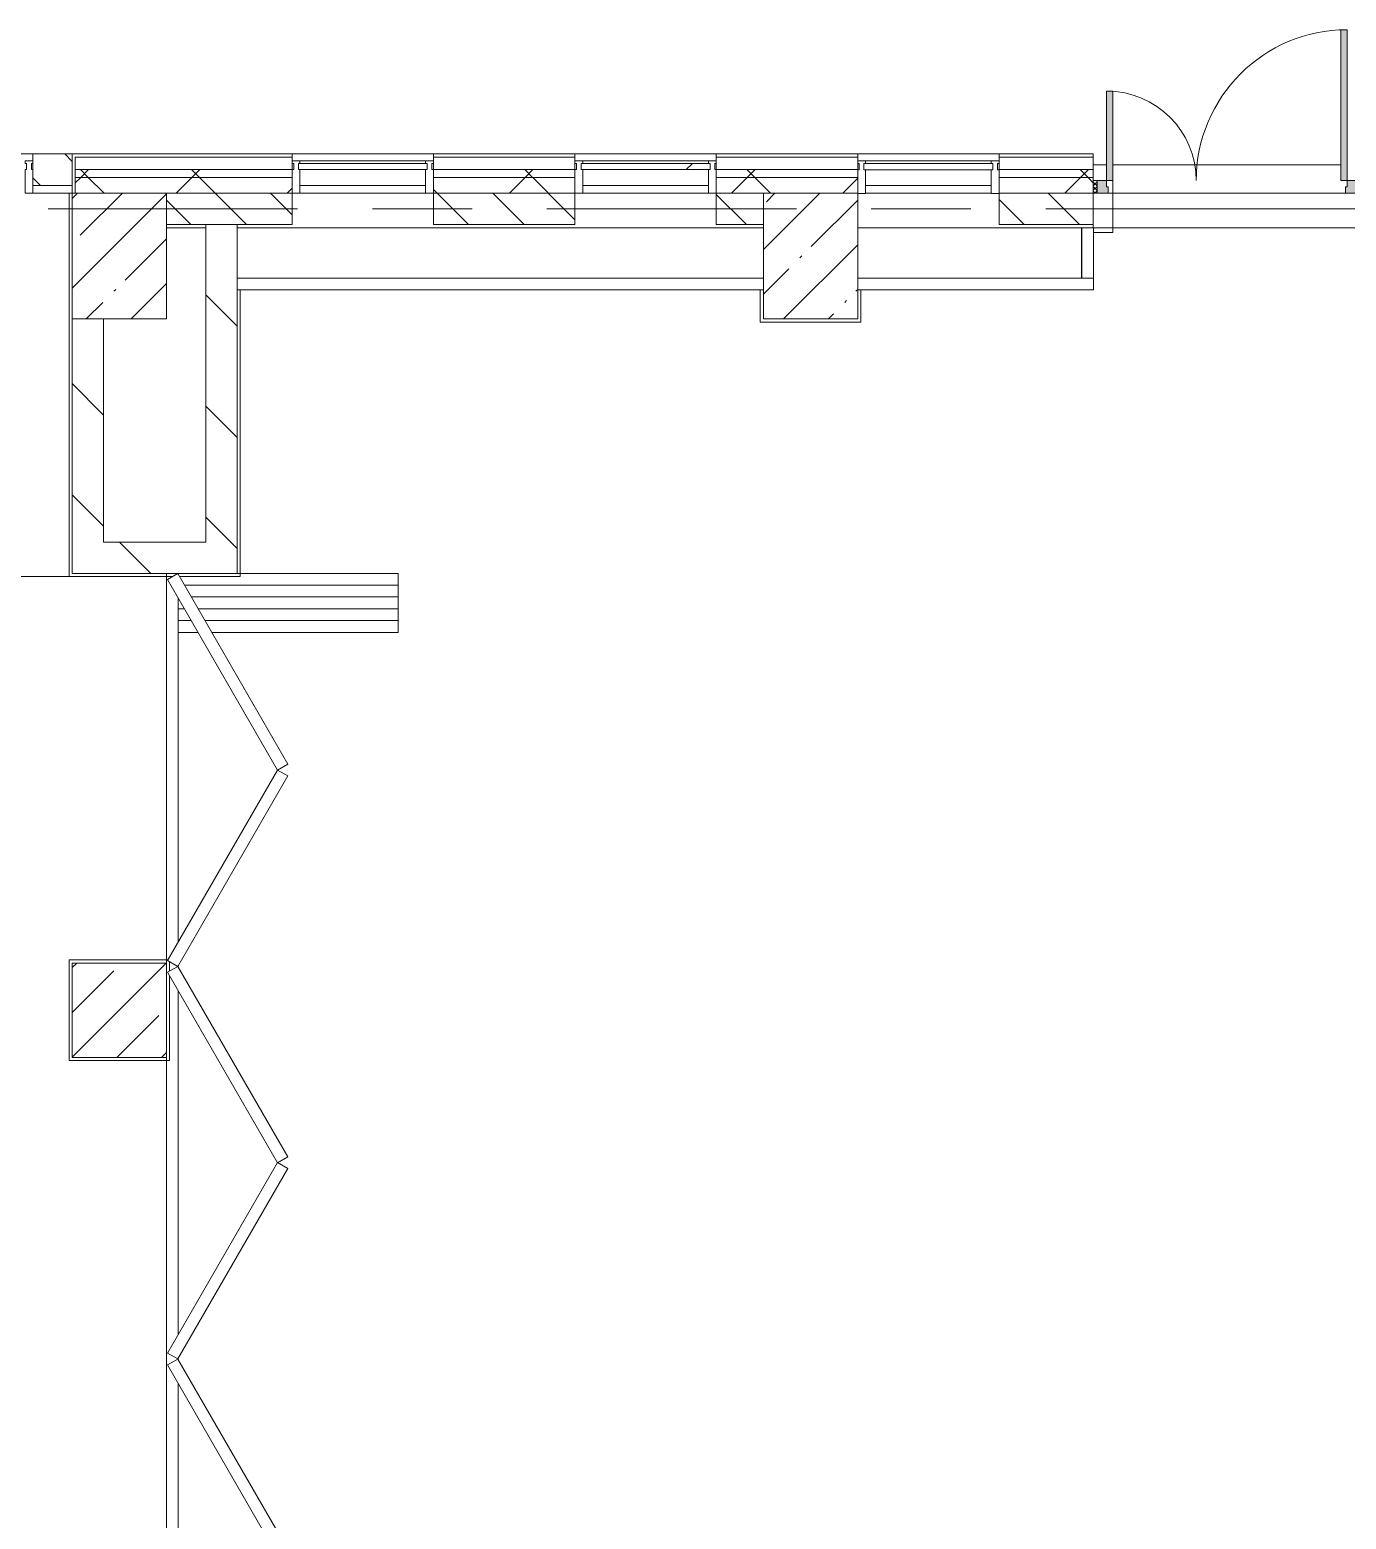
# Model space of a CAD drawing. Header units: millimetres. Extents: x 81368 to 286493, y -8553 to 29000.
# Drawn here: x 172923 to 181303, y 18661 to 28140 of the extents above; entities that cross this region are included whole.
import ezdxf

# ---------------------------------------------------------------- set-up
doc = ezdxf.new("R2010")
doc.units = ezdxf.units.MM
doc.linetypes.add('Осевая', pattern=[3175, 635, -476.25, 1587.5, -476.25])
for name, color, linetype, lineweight, true_color in [('A-DOOR-5', 7, 'Continuous', 5, 0xe2e2e2), ('A-DOOR-6', 7, 'Continuous', 5, 0xaaaaaa), ('A-DOOR-FRAM-5', 7, 'Continuous', 5, 0xaaaaaa), ('A-FLOR-3', 7, 'Continuous', 5, 0xaaaaaa)]:
    doc.layers.add(name, color=color, linetype=linetype, lineweight=lineweight, true_color=true_color)
for name, color, linetype, lineweight in [('A-GLAZ-CURT-1', 7, 'Continuous', 5), ('A-GLAZ-CWMG-2', 7, 'Continuous', 5), ('A-WALL', 7, 'Continuous', 9), ('A-WALL-6', 7, 'Continuous', 5), ('I-WALL-6', 7, 'Continuous', 5), ('S-COLS-1', 7, 'Continuous', 5), ('Оси', 7, 'Continuous', 9), ('Оси-2', 7, 'Осевая', 9)]:
    doc.layers.add(name, color=color, linetype=linetype, lineweight=lineweight)
pattern_1 = [(135, (159482.88, 0), (-176.7767, -176.7767), [])]
pattern_2 = [(135, (159482.9, 0), (-353.553, -353.553), [])]
pattern_3 = [(45, (159482.9, 0), (-353.5534, 353.5534), []), (135, (159482.9, 0), (-353.5534, -353.5534), [])]

# ---------------------------------------------------------------- blocks, each defined once
blk = doc.blocks.new('BSC_Колонна _Прямоугольная - 600х800-24078684-1_2_3_птичка')
at = {"layer": 'S-COLS-1'}
h = blk.add_hatch(dxfattribs=at)
h.set_pattern_fill('FP_88', color=256, style=0, pattern_type=2)
h.set_pattern_definition([(45, (-14010, -26700), (-285.123, 285.123), []), (45, (-13724.88, -26700), (-285.123, 285.123), [504.031, -100.806, 16.764, -84.042])])
h.paths.add_polyline_path([(-300, -400), (300, -400), (300, 400), (-300, 400), (-300, 200)])
for p, q in [((300, 400), (-300, 400)), ((-300, 400), (-300, -400)), ((300, -400), (300, 400)), ((-300, -400), (300, -400))]:
    blk.add_line(p, q, dxfattribs=at)
blk = doc.blocks.new('BSC_Колонна _Прямоугольная - 600х600-V45-1_2_3_птичка')
at = {"layer": 'S-COLS-1'}
h = blk.add_hatch(dxfattribs=at)
h.set_pattern_fill('FP_92', color=256, style=0, pattern_type=2)
h.set_pattern_definition([(45, (-14010, -21900), (-285.123, 285.123), []), (45, (-13724.88, -21900), (-285.123, 285.123), [504.031, -100.806, 16.764, -84.042])])
h.paths.add_polyline_path([(-300, -300), (300, -300), (300, 300), (-300, 300), (-300, -108.3)])
for p, q in [((300, 300), (-300, 300)), ((-300, 300), (-300, -300)), ((300, -300), (300, 300)), ((-300, -300), (300, -300))]:
    blk.add_line(p, q, dxfattribs=at)
blk = doc.blocks.new('Системная панель - Стекло - 40мм-22856102-1_2_3_птичка')
at = {"layer": 'A-GLAZ-CURT-1'}
h = blk.add_hatch(dxfattribs=at)
h.set_pattern_fill('FP_102', color=256, style=0, pattern_type=2)
h.set_pattern_definition([(45, (-17860.3, -26790), (-1414.21, 1414.21), [1000, -3000]), (45, (-18860.3, -27290), (-1414.21, 1414.21), [3000, -1000]), (45, (-16860.3, -27790), (-1414.21, 1414.21), [1000, -3000])])
h.paths.add_polyline_path([(176, -40), (410, -40), (410, 0), (-410, 0), (-410, -40), (-400, -40)])
for p, q in [((410, 0), (-410, 0)), ((-410, 0), (-410, -40)), ((410, -40), (410, 0)), ((-410, -40), (410, -40))]:
    blk.add_line(p, q, dxfattribs=at)
blk = doc.blocks.new('Прямоугольный импост - Импост структурный с накладкой - 160мм Темный-33186088-1_2_3_птичка')
at = {"layer": 'A-GLAZ-CWMG-2'}
for p, q in [((17760.3, 27307), (16960.3, 27307)), ((17760.3, 27150), (16960.3, 27150))]:
    blk.add_line(p, q, dxfattribs=at)
blk = doc.blocks.new('Прямоугольный импост - Импост структурный с накладкой - 190мм-22856094-1_2_3_птичка')
at = {"layer": 'A-GLAZ-CWMG-2'}
for p, q in [((-50, 40), (-50, 190)), ((-50, 190), (0, 190)), ((0, 190), (0, 40)), ((-40, 40), (-50, 40)), ((-50, -17), (-50, 0)), ((-50, 0), (-40, 0)), ((-40, 0), (-40, 40)), ((-10, 40), (-10, 0)), ((0, 40), (-10, 40)), ((-10, 0), (0, 0)), ((0, 0), (0, -17)), ((0, -17), (-50, -17))]:
    blk.add_line(p, q, dxfattribs=at)
blk = doc.blocks.new('Системная панель - Стекло - 40мм-V53-1_2_3_птичка')
at = {"layer": 'A-GLAZ-CURT-1'}
for p, q in [((410, 0), (-410, 0)), ((-410, 0), (-410, -40)), ((410, -40), (410, 0)), ((-410, -40), (410, -40))]:
    blk.add_line(p, q, dxfattribs=at)
blk = doc.blocks.new('Прямоугольный импост - Импост структурный с накладкой - 190мм-V54-1_2_3_птичка')
at = {"layer": 'A-GLAZ-CWMG-2'}
for p, q in [((-50, 40), (-50, 190)), ((-50, 190), (0, 190)), ((0, 190), (0, 40)), ((-40, 40), (-50, 40)), ((-50, -17), (-50, 0)), ((-50, 0), (-40, 0)), ((-40, 0), (-40, 40)), ((-10, 40), (-10, 0)), ((0, 40), (-10, 40)), ((-10, 0), (0, 0)), ((0, 0), (0, -17)), ((0, -17), (-50, -17))]:
    blk.add_line(p, q, dxfattribs=at)
blk = doc.blocks.new('Прямоугольный импост - Импост структурный с накладкой - 190мм-20153711-1_2_3_птичка')
at = {"layer": 'A-GLAZ-CWMG-2'}
for p, q in [((-50, 40), (-50, 190)), ((-50, 190), (0, 190)), ((0, 190), (0, 40)), ((-40, 40), (-50, 40)), ((-50, -17), (-50, 0)), ((-50, 0), (-40, 0)), ((-40, 0), (-40, 40)), ((-10, 40), (-10, 0)), ((0, 40), (-10, 40)), ((-10, 0), (0, 0)), ((0, 0), (0, -17)), ((0, -17), (-50, -17))]:
    blk.add_line(p, q, dxfattribs=at)
blk = doc.blocks.new('DOR__перегородка__Прямоугольная - ТП-2_ Вн_ДПГ_9480х4200h_2-23998078-1_2_3_птичка')
at = {"layer": 'A-DOOR-6'}
for p, q in [((0, 0), (2650, 0)), ((3250, 0), (6400, 0)), ((7000, 0), (9480, 0)), ((0, -75), (1987.4, -75)), ((2137.4, -75), (4324.5, -75)), ((4474.5, -75), (4486.7, -75)), ((4636.7, -75), (6823.8, -75)), ((6973.8, -75), (6985, -75)), ((7135, -75), (9323.2, -75)), ((9105.2, -200.9), (9105.2, -75)), ((9180.2, -157.6), (9180.2, -75)), ((9255.2, -114.3), (9255.2, -75)), ((9473.2, -75), (9480, -75)), ((9330.2, -1474.2), (9330.2, -157.6)), ((9405.2, -1474.2), (9405.2, -114.3)), ((9180.2, -1474.2), (9180.2, -244.2)), ((9255.2, -1474.2), (9255.2, -200.9)), ((9105.2, -1474.2), (9105.2, -287.5)), ((9480, -1474.2), (9480, -450)), ((9105.2, -1474.2), (9480, -1474.2))]:
    blk.add_line(p, q, dxfattribs=at)
at = {"layer": 'A-DOOR-FRAM-5'}
for p, q in [((2019.1, -6.7), (1981.6, -71.7)), ((1981.6, -71.7), (3193.9, -771.8)), ((3231.5, -706.9), (2019.1, -6.7)), ((4442.7, -6.7), (3230.4, -706.9)), ((3267.9, -771.8), (4480.3, -71.7)), ((4480.3, -71.7), (4442.7, -6.7)), ((4518.4, -6.7), (4480.9, -71.7)), ((4480.9, -71.7), (5693.3, -771.8)), ((5730.8, -706.9), (4518.4, -6.7)), ((6942.1, -6.7), (5729.7, -706.9)), ((5767.3, -771.8), (6979.6, -71.7)), ((6979.6, -71.7), (6942.1, -6.7)), ((7016.7, -6.7), (6979.2, -71.7)), ((6979.2, -71.7), (8191.6, -771.8)), ((8229.1, -706.9), (7016.7, -6.7)), ((9441.4, -6.7), (8229.1, -706.9)), ((8266.6, -771.8), (9478.9, -71.7)), ((9478.9, -71.7), (9441.4, -6.7)), ((3193.9, -771.8), (3231.5, -706.9)), ((3230.4, -706.9), (3267.9, -771.8)), ((5693.3, -771.8), (5730.8, -706.9)), ((5729.7, -706.9), (5767.3, -771.8)), ((8191.6, -771.8), (8229.1, -706.9)), ((8229.1, -706.9), (8266.6, -771.8))]:
    blk.add_line(p, q, dxfattribs=at)
blk = doc.blocks.new('Прямоугольный импост - Импост структурный с накладкой - 190мм-22856098-1_2_3_птичка')
at = {"layer": 'A-GLAZ-CWMG-2'}
for p, q in [((0, 190), (-50, 190)), ((-50, 190), (-50, 40)), ((0, 40), (0, 190)), ((-50, 40), (-40, 40)), ((-40, 0), (-50, 0)), ((-50, 0), (-50, -17)), ((-40, 40), (-40, 0)), ((-10, 0), (-10, 40)), ((-10, 40), (0, 40)), ((0, 0), (-10, 0)), ((0, -17), (0, 0)), ((-50, -17), (0, -17))]:
    blk.add_line(p, q, dxfattribs=at)
blk = doc.blocks.new('Прямоугольный импост - Импост структурный с накладкой - 190мм-V88-1_2_3_птичка')
at = {"layer": 'A-GLAZ-CWMG-2'}
for p, q in [((0, 190), (-50, 190)), ((-50, 190), (-50, 40)), ((0, 40), (0, 188.3)), ((-50, 40), (-40, 40)), ((-40, 0), (-50, 0)), ((-50, 0), (-50, -17)), ((-40, 40), (-40, 0)), ((-10, 0), (-10, 40)), ((-10, 40), (0, 40)), ((0, 0), (-10, 0)), ((0, -17), (0, 0)), ((-50, -17), (0, -17))]:
    blk.add_line(p, q, dxfattribs=at)
blk = doc.blocks.new('BSC_Колонна _Прямоугольная - 600х800-V152-1_2_3_птичка')
at = {"layer": 'S-COLS-1'}
h = blk.add_hatch(dxfattribs=at)
h.set_pattern_fill('FP_170', color=256, style=0, pattern_type=2)
h.set_pattern_definition([(45, (-18410.26, -26700), (-285.123, 285.123), []), (45, (-18125.13, -26700), (-285.123, 285.123), [504.031, -100.806, 16.764, -84.042])])
h.paths.add_polyline_path([(-125.5, -400), (300, -400), (300, 400), (-300, 400), (-300, -400)])
for p, q in [((300, 400), (-300, 400)), ((-300, 400), (-300, -400)), ((300, -400), (300, 400)), ((-300, -400), (300, -400))]:
    blk.add_line(p, q, dxfattribs=at)
blk = doc.blocks.new('110_Дверь_СКБ_2Ст_Наружная - ДН-1_л_ Двухстворчатая 1450 х3300 _h_ в свету с верхним остеклением-23567691-1_2_3_птичка')
at = {"layer": 'A-DOOR-5'}
for points in [[(784.5, -45), (784.5, 915), (744.5, 915), (744.5, -45)], [(-705.5, -45), (-705.5, 525), (-745.5, 525), (-745.5, -45)]]:
    blk.add_hatch(color=256, dxfattribs=at).paths.add_polyline_path(points)
h = blk.add_hatch(color=256, dxfattribs=at)
h.paths.add_polyline_path([(784.5, -125), (844.5, -125), (844.5, -45), (784.5, -45), (784.5, -85), (774.5, -85), (774.5, -125)])
h.paths.add_polyline_path([(-805.5, -125), (-735.5, -125), (-735.5, -85), (-745.5, -85), (-745.5, -45), (-805.5, -45), (-805.5, -50.9)])
at = {"layer": 'A-DOOR-6'}
h = blk.add_hatch(dxfattribs=at)
h.set_pattern_fill('FP_183', color=256, style=0, pattern_type=2)
h.set_pattern_definition([(135, (1501.41, 189.685), (-14.14214, -14.14214), []), (225, (1501.41, 189.685), (14.14214, -14.14214), [])])
h.paths.add_polyline_path([(844.5, -125), (869.5, -125), (869.5, -45), (844.5, -45), (844.5, -85)])
at = {"layer": 'A-DOOR-FRAM-5'}
h = blk.add_hatch(dxfattribs=at)
h.set_pattern_fill('FP_184', color=256, style=0, pattern_type=2)
h.set_pattern_definition([(45, (-621.384, 189.685), (-14.1421, 14.1421), []), (135, (-621.384, 189.685), (-14.1421, -14.1421), [])])
h.paths.add_polyline_path([(-805.5, -125), (-810.5, -45), (-830.5, -50.7), (-830.5, -125), (-810.5, -125)])
at = {"layer": 'A-DOOR-6'}
for p, q in [((784.5, 915), (744.5, 915)), ((744.5, 915), (744.5, -45)), ((784.5, -45), (784.5, 915)), ((-745.5, 525), (-745.5, -45)), ((-705.5, 525), (-745.5, 525)), ((-705.5, -45), (-705.5, 525)), ((-745.5, -45), (-705.5, -45)), ((744.5, -45), (784.5, -45))]:
    blk.add_line(p, q, dxfattribs=at)
for centre, radius, start, end in [((784.5, -45), 960, 90, 180), ((-745.5, -45), 570, 0, 90)]:
    blk.add_arc(centre, radius, start, end, dxfattribs=at)
at = {"layer": 'A-DOOR-FRAM-5'}
for p, q in [((-805.5, -45), (-830.5, -45)), ((-830.5, -45), (-830.5, -125)), ((-745.5, -45), (-805.5, -45)), ((-805.5, -45), (-805.5, -125)), ((-805.5, -125), (-805.5, -45)), ((-745.5, -85), (-745.5, -45)), ((-735.5, -85), (-745.5, -85)), ((-735.5, -125), (-735.5, -85)), ((784.5, -85), (774.5, -85)), ((774.5, -85), (774.5, -125)), ((784.5, -45), (784.5, -85)), ((844.5, -45), (784.5, -45)), ((844.5, -125), (844.5, -45)), ((869.5, -45), (844.5, -45)), ((844.5, -45), (844.5, -125)), ((869.5, -125), (869.5, -45)), ((-830.5, -125), (-805.5, -125)), ((-805.5, -125), (-735.5, -125)), ((774.5, -125), (844.5, -125)), ((844.5, -125), (869.5, -125))]:
    blk.add_line(p, q, dxfattribs=at)
blk = doc.blocks.new('Системная панель - Стекло - 40мм-V169-1_2_3_птичка')
at = {"layer": 'A-GLAZ-CURT-1'}
for p, q in [((410, 0), (-410, 0)), ((-410, 0), (-410, -40)), ((410, -40), (410, 0)), ((-410, -40), (410, -40))]:
    blk.add_line(p, q, dxfattribs=at)
blk = doc.blocks.new('Зашивка приборов отопления12 - Зашивка приборов отопления-33278990-1_2_3_птичка')
at = {"layer": 'A-WALL-6'}
for p, q in [((37640, 23400), (34289.7, 23400)), ((34289.7, 23079), (37640, 23079)), ((37640, 23079), (34289.7, 23079)), ((34289.7, 23004), (37640, 23004))]:
    blk.add_line(p, q, dxfattribs=at)
blk = doc.blocks.new('Зашивка приборов отопления13 - Зашивка приборов отопления-33279120-1_2_3_птичка')
at = {"layer": 'A-WALL-6'}
for p, q in [((20135.9, 26880), (18710.3, 26880)), ((20135.9, 26560), (20135.9, 26880)), ((20136.3, 26880), (20136.3, 26560)), ((20210.4, 26560), (20210.4, 26880)), ((18710.3, 26560), (20135.9, 26560)), ((20210.4, 26560), (20135.9, 26560)), ((20210.4, 26485), (20210.4, 26560)), ((18710.3, 26485), (20210.4, 26485)), ((20136.3, 26484.2), (20210.4, 26484.2))]:
    blk.add_line(p, q, dxfattribs=at)

msp = doc.modelspace()

# ---------------------------------------------------------------- hatches: boundary and pattern name
at = {"layer": 'A-WALL-6'}
h = msp.add_hatch(dxfattribs=at)
h.set_pattern_fill('FP_100', color=256, style=0, pattern_type=2)
h.set_pattern_definition(pattern_1)
h.paths.add_polyline_path([(173172.9, 27150), (173192.9, 27150), (173192.9, 27350), (172943.1, 27350), (172943.1, 27150)])
h.paths.add_polyline_path([(163542.9, 27150), (163592.9, 27150), (163592.9, 27350), (163542.9, 27350), (163542.9, 27247.7)])
h = msp.add_hatch(dxfattribs=at)
h.set_pattern_fill('FP_89', color=256, style=0, pattern_type=2)
h.set_pattern_definition(pattern_3)
h.paths.add_polyline_path([(193242.9, 27200), (193242.9, 27250), (191392.9, 27250), (191392.9, 27200), (193203.4, 27200)])
h.paths.add_polyline_path([(179692.9, 27200), (179692.9, 27250), (179093.1, 27250), (179093.1, 27200)])
h.paths.add_polyline_path([(181392.9, 27200), (190292.9, 27200), (190292.9, 27250), (181392.9, 27250), (181392.9, 27210)])
h.paths.add_polyline_path([(177293.1, 27200), (178193.1, 27200), (178193.1, 27250), (177293.1, 27250), (177293.1, 27210)])
h.paths.add_polyline_path([(174593.1, 27200), (174593.1, 27250), (173212.9, 27250), (173212.9, 27200), (173792.9, 27200)])
h.paths.add_polyline_path([(176393.1, 27200), (176393.1, 27250), (175493.1, 27250), (175493.1, 27200), (176081.8, 27200)])
h = msp.add_hatch(dxfattribs=at)
h.set_pattern_fill('FP_89', color=256, style=0, pattern_type=2)
h.set_pattern_definition(pattern_3)
h.paths.add_polyline_path([(185292.9, 27100), (190260.9, 27102), (190260.9, 27110), (190292.9, 27115.5), (190292.9, 27200), (181392.9, 27200), (181392.9, 27100), (182596, 27100)])
h.paths.add_polyline_path([(174242.9, 27100), (174593.1, 27100), (174593.1, 27200), (173212.9, 27200), (173212.9, 27100), (173792.9, 27100)])
h.paths.add_polyline_path([(176393.1, 27100), (176393.1, 27200), (175493.1, 27197.6), (175493.1, 27100)])
h.paths.add_polyline_path([(192492.9, 27100), (193192.9, 27100), (193192.9, 27200), (191392.9, 27200), (191392.9, 27110), (191424.9, 27109.2), (191424.9, 27102), (191992.4, 27100)])
h.paths.add_polyline_path([(177293.1, 27100), (178193.1, 27100), (178193.1, 27200), (177293.1, 27200), (177293.1, 27166.5)])
h.paths.add_polyline_path([(179692.9, 27100), (179692.9, 27200), (179093.1, 27200), (179093.1, 27100)])
h = msp.add_hatch(dxfattribs=at)
h.set_pattern_fill('FP_100', color=256, style=0, pattern_type=2)
h.set_pattern_definition(pattern_1)
h.paths.add_polyline_path([(177593.1, 26900), (177593.1, 27100), (177293.1, 27100), (177293.1, 26900)])
h.paths.add_polyline_path([(173792.9, 26900), (174593.1, 26900), (174593.1, 27100), (173792.9, 27100), (173792.9, 26995.1)])
h.paths.add_polyline_path([(179692.9, 26900), (179692.9, 27100), (179093.1, 27100), (179093.1, 26900)])
h.paths.add_polyline_path([(175493.1, 26900), (176393.1, 26900), (176393.1, 27100), (175493.1, 27100), (175493.1, 26930.5)])
at = {"layer": 'I-WALL-6'}
h = msp.add_hatch(dxfattribs=at)
h.set_pattern_fill('FP_99', color=256, style=0, pattern_type=2)
h.set_pattern_definition(pattern_2)
h.paths.add_polyline_path([(174242.9, 24680), (174242.9, 26900), (174042.9, 26900), (174042.9, 24680)])
h = msp.add_hatch(dxfattribs=at)
h.set_pattern_fill('FP_99', color=256, style=0, pattern_type=2)
h.set_pattern_definition(pattern_2)
h.paths.add_polyline_path([(173393.1, 24680), (173393.1, 26300), (173193.1, 26300), (173193.1, 24680)])
h = msp.add_hatch(dxfattribs=at)
h.set_pattern_fill('FP_99', color=256, style=0, pattern_type=2)
h.set_pattern_definition(pattern_2)
h.paths.add_polyline_path([(173393.1, 24680), (174042.9, 24680), (174042.9, 24880), (173393.1, 24880), (173393.1, 24791.7)])

# ---------------------------------------------------------------- linework, layer by layer
at = {"layer": 'A-FLOR-3'}
for p, q in [((179817.9, 27180), (179817.9, 26849)), ((173192.9, 27100), (172943.1, 27100)), ((173172.9, 24660), (173172.9, 27100)), ((179817.9, 26849), (179693.3, 26849)), ((174262.9, 26484), (174262.9, 24660)), ((177573.1, 26280), (177573.1, 26484)), ((178213.1, 26485), (178213.1, 26280)), ((178213.1, 26280), (177573.1, 26280)), ((169192.9, 24660), (173831.7, 24660)), ((174262.9, 24660), (173875.5, 24660)), ((173172.9, 21580), (173172.9, 22220)), ((173172.9, 22220), (173801.5, 22220)), ((173812.9, 22209.1), (173812.9, 22149.8)), ((173812.9, 22119.1), (173812.9, 21580)), ((173812.9, 21580), (173172.9, 21580))]:
    msp.add_line(p, q, dxfattribs=at)
at = {"layer": 'A-WALL'}
for p, q in [((173212.9, 27100), (173212.9, 27330)), ((173212.9, 27330), (174593.1, 27330)), ((175493.1, 27330), (176393.1, 27330)), ((177293.1, 27330), (178193.1, 27330)), ((179093.1, 27330), (179692.9, 27330)), ((173212.9, 27250), (174593.1, 27250)), ((175493.1, 27250), (176393.1, 27250)), ((177293.1, 27250), (178193.1, 27250)), ((179093.1, 27250), (179692.9, 27250)), ((173212.9, 27200), (174593.1, 27200)), ((175493.1, 27200), (176393.1, 27200)), ((177293.1, 27200), (178193.1, 27200)), ((179093.1, 27200), (179692.9, 27200)), ((173792.9, 27100), (174593.1, 27100)), ((174593.1, 27100), (173792.9, 27100)), ((175493.1, 27100), (176393.1, 27100)), ((176393.1, 27100), (175493.1, 27100)), ((177293.1, 27100), (177593.1, 27100)), ((177593.1, 27100), (177293.1, 27100)), ((179093.1, 27100), (179692.9, 27100)), ((179692.9, 27100), (179093.1, 27100)), ((174242.9, 26900), (174042.9, 26900))]:
    msp.add_line(p, q, dxfattribs=at)
at = {"layer": 'A-WALL-6'}
for p, q in [((163542.9, 27350), (177293.1, 27350)), ((172943.1, 27350), (172943.1, 27150)), ((173192.9, 27350), (173192.9, 27100)), ((174593.1, 27100), (174593.1, 27350)), ((175493.1, 27350), (175493.1, 27100)), ((176393.1, 27100), (176393.1, 27350)), ((177293.1, 27350), (177293.1, 27100)), ((177293.1, 27350), (179692.9, 27350)), ((178193.1, 27100), (178193.1, 27350)), ((179093.1, 27350), (179093.1, 27100)), ((179692.9, 27180), (179692.9, 27350)), ((179692.9, 27280), (179777.9, 27280)), ((179817.9, 27280), (181267.9, 27280)), ((172943.1, 27150), (173192.9, 27150)), ((174593.1, 26900), (174593.1, 27100)), ((175443.1, 27100), (174643.1, 27100)), ((175493.1, 27100), (175493.1, 26900)), ((176393.1, 26900), (176393.1, 27100)), ((177243.1, 27100), (176443.1, 27100)), ((177293.1, 27100), (177293.1, 26900)), ((179043.2, 27100), (178242.7, 27100)), ((179093.1, 27100), (179093.1, 26900)), ((179692.9, 26900), (179692.9, 27100)), ((181297.9, 27100), (179787.9, 27100)), ((173792.9, 26900), (174042.9, 26900)), ((174242.9, 26900), (174593.1, 26900)), ((175493.1, 26900), (176393.1, 26900)), ((177293.1, 26900), (177593.1, 26900)), ((179093.1, 26900), (179692.9, 26900))]:
    msp.add_line(p, q, dxfattribs=at)
at = {"layer": 'I-WALL-6'}
for p, q in [((174643.1, 27100), (175443.1, 27100)), ((176443.1, 27100), (177243.1, 27100)), ((178242.7, 27100), (179043.2, 27100)), ((179787.9, 27100), (181297.9, 27100)), ((174042.9, 26880), (173792.9, 26880)), ((174042.9, 26900), (174042.9, 24880)), ((174242.9, 24680), (174242.9, 26900)), ((177593.1, 26880), (174242.9, 26880)), ((179692.9, 26880), (178193.1, 26880)), ((179692.9, 26900), (179692.9, 26880)), ((181392.9, 26880), (179693.3, 26880)), ((173193.1, 26300), (173193.1, 24680)), ((173393.1, 24880), (173393.1, 26300)), ((174042.9, 24880), (173393.1, 24880)), ((173193.1, 24680), (174242.9, 24680))]:
    msp.add_line(p, q, dxfattribs=at)
at = {"layer": 'Оси'}
msp.add_line((180773.4, 27000), (193273.4, 27000), dxfattribs=at)
at = {"layer": 'Оси-2'}
msp.add_line((168754.1, 27000), (180773.4, 27000), dxfattribs=at)

# ---------------------------------------------------------------- block references
at = {"layer": 'A-DOOR-6'}
msp.add_blockref('110_Дверь_СКБ_2Ст_Наружная - ДН-1_л_ Двухстворчатая 1450 х3300 _h_ в свету с верхним остеклением-23567691-1_2_3_птичка', (180523.4, 27225), dxfattribs=at)
at = {"layer": 'A-DOOR-6', "rotation": 90.00000000000044}
msp.add_blockref('DOR__перегородка__Прямоугольная - ТП-2_ Вн_ДПГ_9480х4200h_2-23998078-1_2_3_птичка', (173792.9, 15200), dxfattribs=at)
at = {"layer": 'A-GLAZ-CURT-1'}
for name, p in [('Системная панель - Стекло - 40мм-V169-1_2_3_птичка', (175043.1, 27290)), ('Системная панель - Стекло - 40мм-22856102-1_2_3_птичка', (176843.1, 27290)), ('Системная панель - Стекло - 40мм-V53-1_2_3_птичка', (178643.1, 27288.3))]:
    msp.add_blockref(name, p, dxfattribs=at)
at = {"layer": 'A-GLAZ-CWMG-2', "extrusion": (0, 0, -1), "rotation": 180}
for name, p in [('Прямоугольный импост - Импост структурный с накладкой - 190мм-20153711-1_2_3_птичка', (-172943.1, 27290)), ('Прямоугольный импост - Импост структурный с накладкой - 190мм-22856094-1_2_3_птичка', (-175493.1, 27290)), ('Прямоугольный импост - Импост структурный с накладкой - 190мм-22856094-1_2_3_птичка', (-177293.1, 27290)), ('Прямоугольный импост - Импост структурный с накладкой - 190мм-V54-1_2_3_птичка', (-179093.1, 27288.3))]:
    msp.add_blockref(name, p, dxfattribs=at)
at = {"layer": 'A-GLAZ-CWMG-2', "rotation": 180}
for name, p in [('Прямоугольный импост - Импост структурный с накладкой - 190мм-22856098-1_2_3_птичка', (174593.1, 27290)), ('Прямоугольный импост - Импост структурный с накладкой - 190мм-22856098-1_2_3_птичка', (176393.1, 27290)), ('Прямоугольный импост - Импост структурный с накладкой - 190мм-V88-1_2_3_птичка', (178193.1, 27288.3))]:
    msp.add_blockref(name, p, dxfattribs=at)
at = {"layer": 'A-GLAZ-CWMG-2'}
for p in [(157682.9, 0), (159482.9, 0), (161282.9, -1.7)]:
    msp.add_blockref('Прямоугольный импост - Импост структурный с накладкой - 160мм Темный-33186088-1_2_3_птичка', p, dxfattribs=at)
at = {"layer": 'A-WALL-6'}
for name, p in [('Зашивка приборов отопления12 - Зашивка приборов отопления-33278990-1_2_3_птичка', (139953.1, 3480)), ('Зашивка приборов отопления13 - Зашивка приборов отопления-33279120-1_2_3_птичка', (159482.9, 0))]:
    msp.add_blockref(name, p, dxfattribs=at)
at = {"layer": 'S-COLS-1'}
for name, p in [('BSC_Колонна _Прямоугольная - 600х800-24078684-1_2_3_птичка', (173492.9, 26700)), ('BSC_Колонна _Прямоугольная - 600х800-V152-1_2_3_птичка', (177893.1, 26700)), ('BSC_Колонна _Прямоугольная - 600х600-V45-1_2_3_птичка', (173492.9, 21900))]:
    msp.add_blockref(name, p, dxfattribs=at)

doc.saveas('drawing.dxf')
